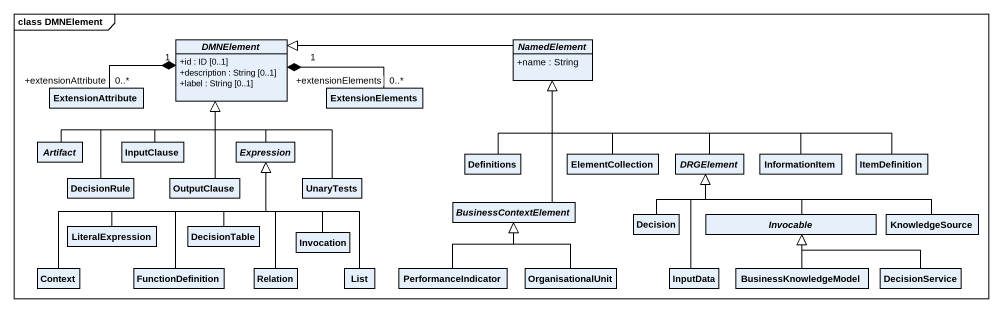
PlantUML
@startuml
mainframe class DMNElement
hide circle
hide empty members
skinparam classAttributeIconSize 0
abstract class DMNElement {
  +id : ID [0..1]
  +description : String [0..1]
  +label : String [0..1]
}
abstract class NamedElement {
  +name : String
}
class ExtensionAttribute
class ExtensionElements
abstract class "Artifact" as Artifact_
class InputClause
abstract class Expression
class DecisionRule
class OutputClause
class UnaryTests
class Definitions
class ElementCollection
abstract class DRGElement
class InformationItem
class ItemDefinition
class LiteralExpression
class DecisionTable
abstract class BusinessContextElement
class Decision
abstract class Invocable
class KnowledgeSource
class Context
class FunctionDefinition
class Relation
class Invocation
class List
class PerformanceIndicator
class OrganisationalUnit
class InputData
class BusinessKnowledgeModel
class DecisionService
DMNElement "1" *-left- "+extensionAttribute\n0..*" ExtensionAttribute
DMNElement "1" *-right- "+extensionElements\n0..*" ExtensionElements
NamedElement -left-|> DMNElement
Artifact_ -right-|> DMNElement
InputClause -up-|> DMNElement
Expression -up-|> DMNElement
DecisionRule -up-|> DMNElement
OutputClause -up-|> DMNElement
UnaryTests -up-|> DMNElement
Definitions -up-|> NamedElement
ElementCollection -up-|> NamedElement
DRGElement -up-|> NamedElement
InformationItem -left-|> NamedElement
ItemDefinition -left-|> NamedElement
LiteralExpression -right-|> Expression
DecisionTable -up-|> Expression
BusinessContextElement -up-|> NamedElement
Decision -up-|> DRGElement
Invocable -up-|> DRGElement
KnowledgeSource -left-|> DRGElement
Context -up-|> Expression
FunctionDefinition -up-|> Expression
Relation -up-|> Expression
Invocation -up-|> Expression
List -up-|> Expression
PerformanceIndicator -up-|> BusinessContextElement
OrganisationalUnit -up-|> BusinessContextElement
InputData -up-|> DRGElement
BusinessKnowledgeModel -up-|> Invocable
DecisionService -left-|> Invocable
@enduml
